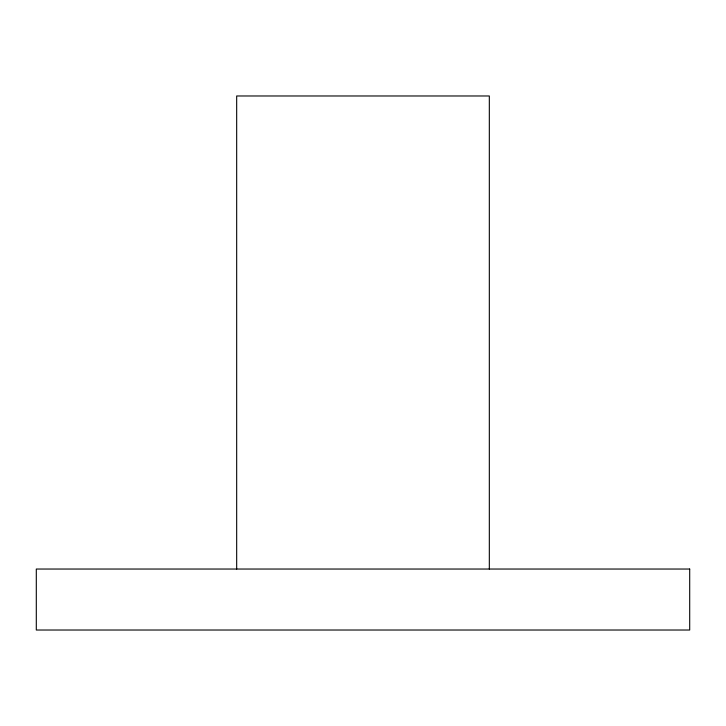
<?xml version="1.0" encoding="UTF-8"?>
<svg xmlns="http://www.w3.org/2000/svg" width="726" height="726" viewBox="0 0 726 726"><rect width="100%" height="100%" fill="white"/><g stroke="black" fill="none" stroke-linecap="round" stroke-linejoin="round"><path stroke-width="1.09" d="M489.324 569.039L489.324 95.977L236.676 95.977L236.676 569.039M689.7 569.039L36.3 569.039L36.3 630.023L689.7 630.023L689.7 569.039"/></g></svg>
